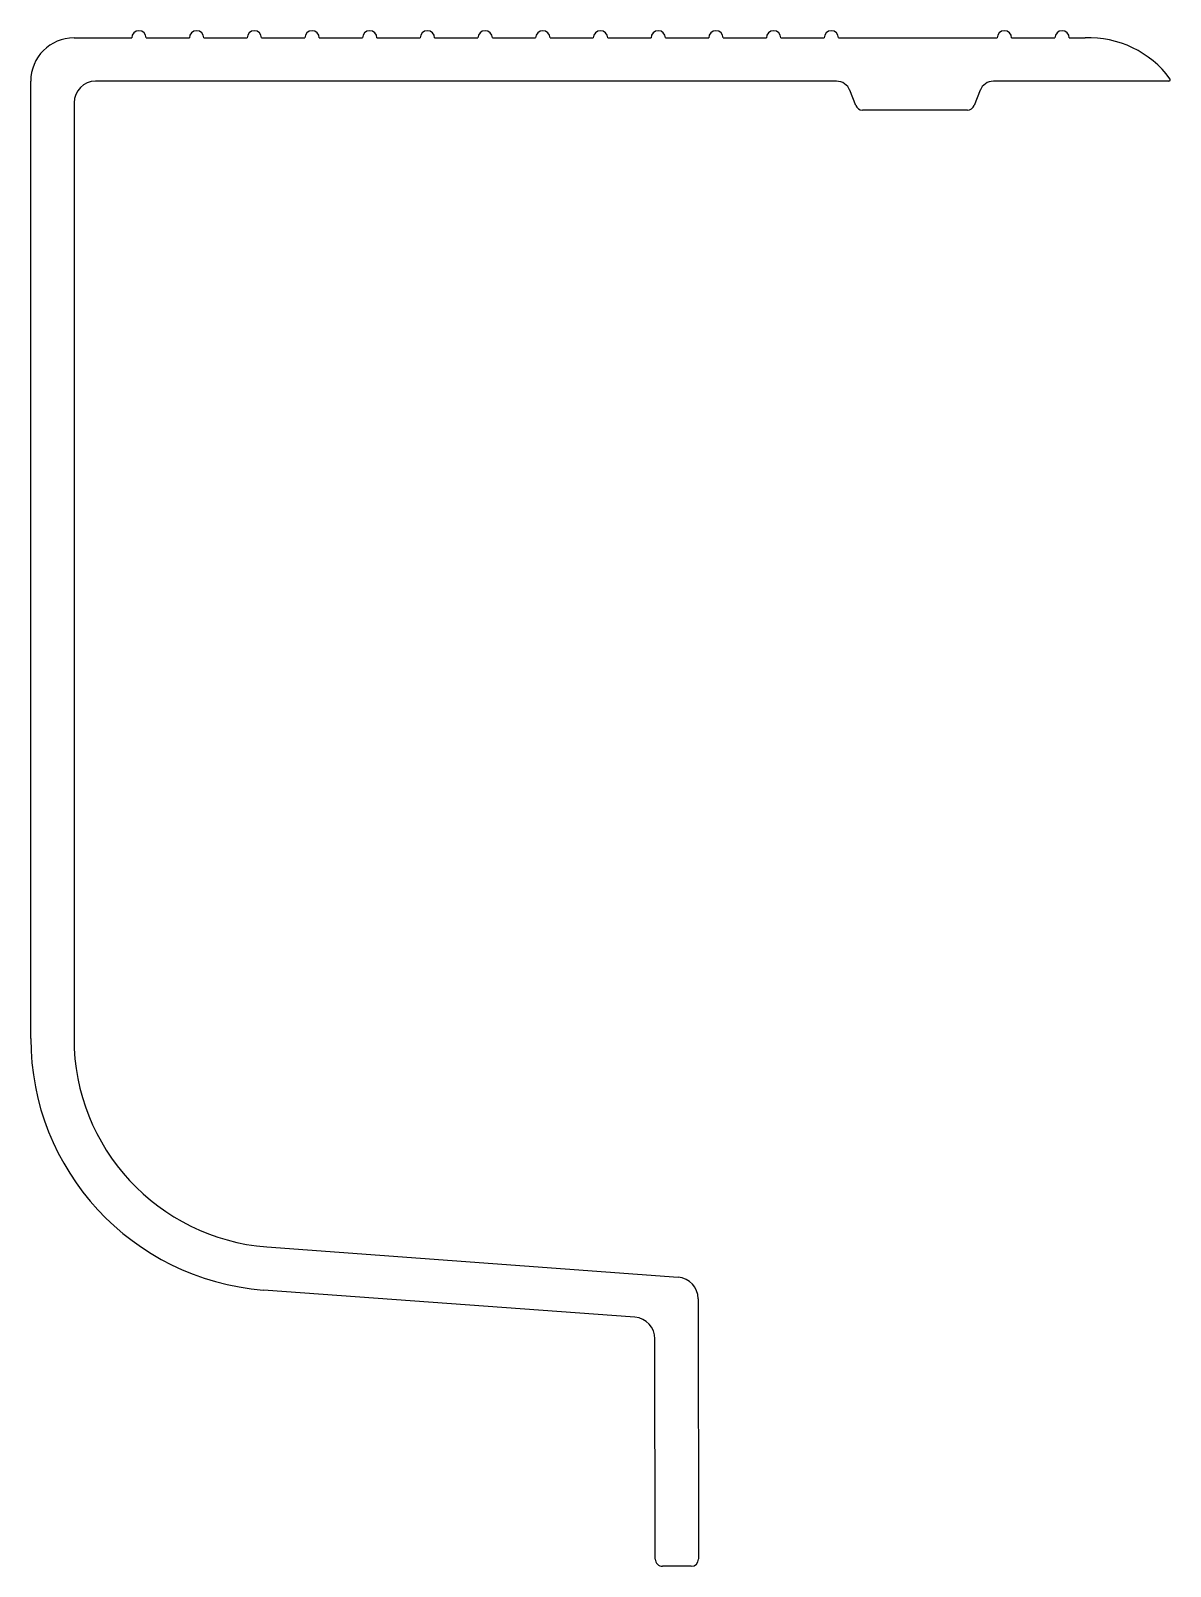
# Model space of a CAD drawing. Extents: x 577 to 735, y -218 to -5.
import ezdxf

# ---------------------------------------------------------------- set-up
doc = ezdxf.new("R2010")
doc.units = 0
doc.header["$LTSCALE"] = 15
doc.layers.get('0').update_dxf_attribs({"linetype": 'CONTINUOUS'})

msp = doc.modelspace()

# ---------------------------------------------------------------- linework, layer by layer
for p, q in [((583.23, -6.1), (591.23, -6.1)), ((593.23, -6.1), (599.23, -6.1)), ((601.23, -6.1), (607.23, -6.1)), ((609.23, -6.1), (615.23, -6.1)), ((617.23, -6.1), (620.59, -6.1)), ((620.59, -6.1), (623.23, -6.1)), ((625.23, -6.1), (631.23, -6.1)), ((633.23, -6.1), (639.23, -6.1)), ((641.23, -6.1), (647.23, -6.1)), ((649.23, -6.1), (655.23, -6.1)), ((657.23, -6.1), (663.23, -6.1)), ((665.23, -6.1), (671.23, -6.1)), ((673.23, -6.1), (679.23, -6.1)), ((681.23, -6.1), (687.23, -6.1)), ((689.23, -6.1), (711.23, -6.1)), ((713.23, -6.1), (719.23, -6.1)), ((721.23, -6.1), (723.41, -6.1)), ((577.23, -15.89), (577.23, -12.1)), ((688.94, -12.1), (586.23, -12.1)), ((735.03, -12.1), (710.72, -12.1)), ((691.62, -15.46), (690.8, -13.37)), ((708.85, -13.37), (708.04, -15.46)), ((577.23, -144.89), (577.23, -15.89)), ((583.23, -15.1), (583.23, -15.89)), ((583.23, -15.89), (583.23, -144.89)), ((707.11, -16.1), (692.55, -16.1)), ((609.95, -173.8), (666.99, -178.01)), ((661.01, -183.56), (609.48, -179.78)), ((669.77, -181), (669.82, -217.09)), ((663.82, -217.1), (663.77, -186.54)), ((668.82, -218.1), (664.82, -218.1))]:
    msp.add_line(p, q)
for centre, radius, start, end in [((583.23, -12.1), 6, 90, 180), ((592.23, -6.1), 1, 0, 180), ((600.23, -6.1), 1, 0, 180), ((608.23, -6.1), 1, 0, 180), ((616.23, -6.1), 1, 0, 180), ((624.23, -6.1), 1, 0, 180), ((632.23, -6.1), 1, 0, 180), ((640.23, -6.1), 1, 360, 180), ((648.23, -6.1), 1, 0, 180), ((656.23, -6.1), 1, 0, 180), ((664.23, -6.1), 1, 0, 180), ((672.23, -6.1), 1, 0, 180), ((680.23, -6.1), 1, 0, 180), ((688.23, -6.1), 1, 0, 180), ((712.23, -6.1), 1, 0, 180), ((720.23, -6.1), 1, 0, 180), ((723.97, -19.99), 13.9, 36.197, 92.281), ((586.23, -15.1), 3, 90, 180), ((688.94, -14.1), 2, 21.3009, 90), ((710.72, -14.1), 2, 90, 158.6991), ((735.03, -11.9), 0.2, 270, 36.197), ((692.55, -15.1), 1, 201.3009, 270), ((707.11, -15.1), 1, 270, 338.6991), ((612.23, -144.89), 35, 180, 265.4906), ((612.23, -144.89), 29, 180, 265.4906), ((666.77, -181), 3, 0.074, 85.7784), ((660.77, -186.55), 3, 0.074, 85.4906), ((664.82, -217.1), 1, 180.074, 270.074), ((668.82, -217.1), 1, 270.074, 0.074)]:
    msp.add_arc(centre, radius, start, end)

doc.saveas('drawing.dxf')
